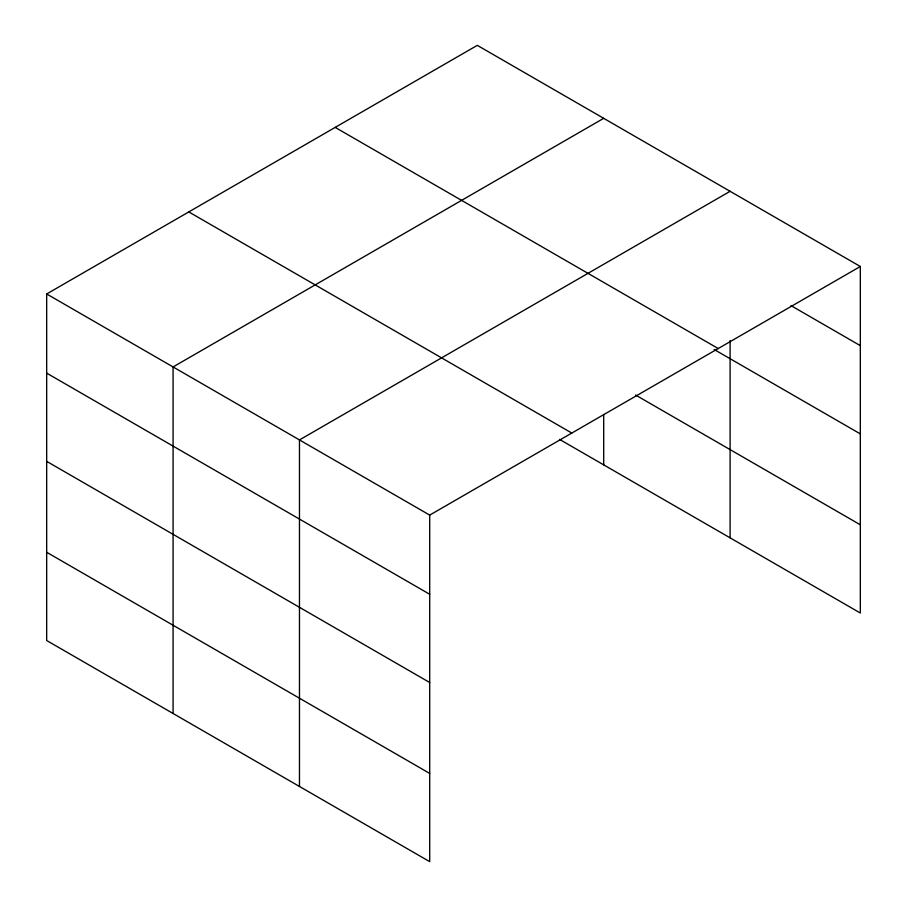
<?xml version="1.0" encoding="UTF-8"?>
<svg xmlns="http://www.w3.org/2000/svg" width="907" height="907" viewBox="0 0 907 907"><rect width="100%" height="100%" fill="white"/><g stroke="black" fill="none" stroke-linecap="round" stroke-linejoin="round"><path stroke-width="1.36" d="M860.324 266.488L477.297 45.35L46.676 293.97L46.676 640.512L429.703 861.65L429.703 515.108L860.324 266.488L860.324 613.03L559.517 439.362M730.101 340.488L730.101 537.84M603.699 118.329L173.078 366.938L173.078 713.492M730.101 191.298L299.469 439.918L299.469 786.46M790.949 305.591L860.324 345.646M335.193 127.388L718.219 348.537M714.138 349.49L860.324 433.886M635.603 395.055L860.324 524.79M188.781 211.921L571.807 433.058M46.676 293.97L429.703 515.108M46.676 373.128L429.703 594.266M46.676 461.357L429.703 682.506M46.676 552.272L429.703 773.41M603.699 414.442L603.699 464.872"/></g></svg>
